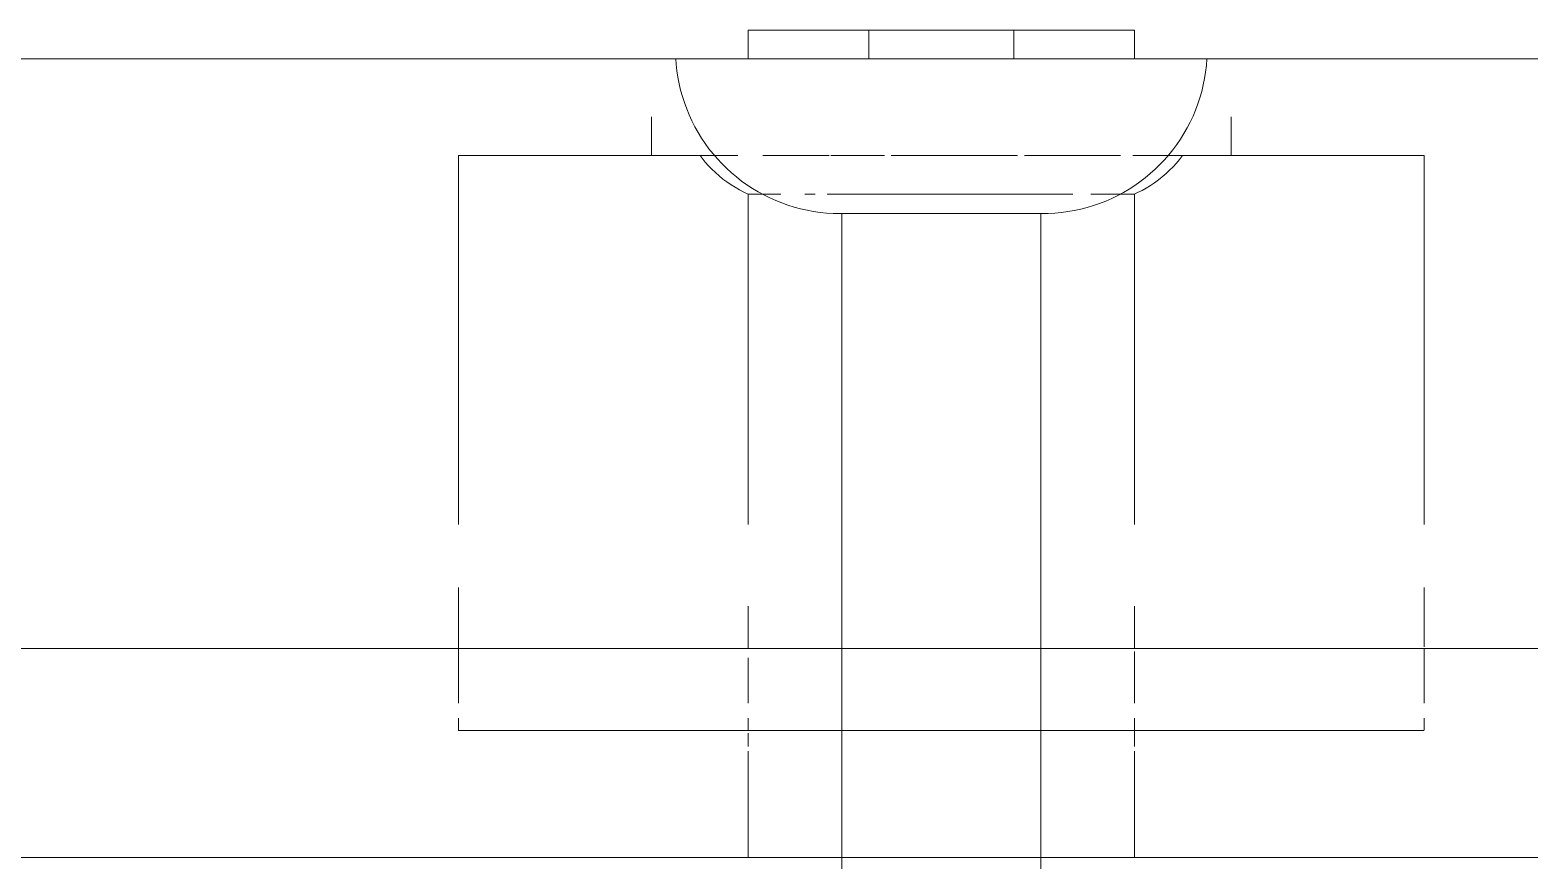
# Model space of a CAD drawing. Header units: millimetres. Extents: x -4000 to 187956, y -58990 to 162485.
# Drawn here: x 831.7 to 986.9, y 81017 to 81103 of the extents above; entities that cross this region are included whole.
import ezdxf

# ---------------------------------------------------------------- set-up
doc = ezdxf.new("R2010")
doc.units = ezdxf.units.MM
doc.layers.add('P-SANR-FIXT', color=6, linetype='Continuous', lineweight=9)

# ---------------------------------------------------------------- blocks, each defined once
blk = doc.blocks.new('C2400 - C2400-504579-FFS - TANG 1')
at = {"layer": 'P-SANR-FIXT', "color": 250}
for p, q in [((-20, 3), (-20, 0)), ((-19.32, 3), (-20, 3)), ((-3.77, 3), (-20, 3)), ((-7.5, 3), (-7.5, 0)), ((-3.75, 3), (-7.5, 3)), ((7.5, 3), (-7.5, 3)), ((-7.5, 3), (-7.5, 0)), ((-3.75, 3), (-7.5, 3)), ((7.5, 3), (-7.5, 3)), ((-7.5, 3), (-7.5, 0)), ((-3.75, 3), (-7.5, 3)), ((7.5, 3), (-7.5, 3)), ((7.5, 3), (3.75, 3)), ((7.5, 3), (3.75, 3)), ((7.5, 3), (3.75, 3)), ((20, 3), (3.77, 3)), ((7.5, 0), (7.5, 3)), ((7.5, 0), (7.5, 3)), ((7.5, 0), (7.5, 3)), ((20, 3), (19.32, 3)), ((20, 0), (20, 3)), ((-26.15, 0), (-304.5, 0)), ((304.5, 0), (26.15, 0)), ((-16.16, 0), (-26.15, 0)), ((-16.16, 0), (-26.15, 0)), ((-16.16, 0), (-26.15, 0)), ((-16.16, 0), (-26.15, 0)), ((0, 0), (-15.68, 0)), ((0, 0), (-15.68, 0)), ((0, 0), (-15.68, 0)), ((0, 0), (-15.68, 0)), ((26.15, 0), (0, 0)), ((26.15, 0), (0, 0)), ((26.15, 0), (0, 0)), ((26.15, 0), (0, 0)), ((-10.3, -16), (-10.3, -116.64)), ((0, -16), (-10.3, -16)), ((-10.3, -16), (-10.3, -116.64)), ((0, -16), (-10.3, -16)), ((-10.3, -16), (-10.3, -116.64)), ((0, -16), (-10.3, -16)), ((-10.3, -16), (-10.3, -116.64)), ((0, -16), (-10.3, -16)), ((10.3, -16), (0, -16)), ((10.3, -16), (0, -16)), ((10.3, -16), (0, -16)), ((10.3, -16), (0, -16)), ((10.3, -116.64), (10.3, -16)), ((10.3, -116.64), (10.3, -16)), ((10.3, -116.64), (10.3, -16)), ((10.3, -116.64), (10.3, -16)), ((-267.5, -82.69), (-8.92, -82.69)), ((-8.92, -82.69), (-267.5, -82.69)), ((8.92, -82.69), (267.55, -82.69)), ((267.55, -82.69), (8.92, -82.69))]:
    blk.add_line(p, q, dxfattribs=at)
at = {"layer": 'P-SANR-FIXT', "color": 252}
for p, q in [((-3.77, 3), (-19.32, 3)), ((19.32, 3), (3.77, 3)), ((-27, 0), (-30, 0)), ((30, 0), (27, 0)), ((-30, -6), (-30, -10)), ((30, -10), (30, -6)), ((-50, -48.19), (-50, -10)), ((-50, -10), (-21.06, -10)), ((22.35, -10), (50, -10)), ((50, -10), (50, -48.19)), ((-50, -61.06), (-50, -56.65)), ((50, -56.65), (50, -60.86)), ((-8.92, -61.06), (-288.04, -61.06)), ((-50, -61.06), (-8.92, -61.06)), ((288.04, -61.06), (8.92, -61.06)), ((8.92, -61.06), (50, -61.06))]:
    blk.add_line(p, q, dxfattribs=at)
at = {"layer": 'P-SANR-FIXT', "color": 254}
for p, q in [((0, 3), (-3.77, 3)), ((3.77, 3), (-3.77, 3)), ((3.75, 3), (-3.75, 3)), ((3.75, 3), (-3.75, 3)), ((3.75, 3), (-3.75, 3)), ((3.77, 3), (0, 3)), ((-16.16, 0), (-26.15, 0)), ((-3.75, 0), (-15.61, 0)), ((26.15, 0), (3.75, 0)), ((-16.16, 0), (-26.15, 0)), ((-16.16, 0), (-26.15, 0)), ((-16.16, 0), (-26.15, 0)), ((-16.16, 0), (-26.15, 0)), ((-15.68, 0), (-16.16, 0)), ((-15.68, 0), (-16.16, 0)), ((-15.68, 0), (-16.16, 0)), ((-15.68, 0), (-16.16, 0)), ((-3.99, 0), (-15.68, 0)), ((-3.99, 0), (-15.68, 0)), ((-3.99, 0), (-15.68, 0)), ((-3.99, 0), (-15.68, 0)), ((-7.5, 0), (-7.24, 0)), ((-7.5, 0), (-7.24, 0)), ((-7.5, 0), (-7.24, 0)), ((-7.5, 0), (-7.24, 0)), ((-7.5, 0), (-7.24, 0)), ((-7.5, 0), (-7.24, 0)), ((-7.24, 0), (-6.5, 0)), ((-7.24, 0), (-6.5, 0)), ((-7.24, 0), (-6.5, 0)), ((-7.24, 0), (-6.5, 0)), ((-7.24, 0), (-6.5, 0)), ((-7.24, 0), (-6.5, 0)), ((-6.5, 0), (-5.3, 0)), ((-6.5, 0), (-5.3, 0)), ((-6.5, 0), (-5.3, 0)), ((-6.5, 0), (-5.3, 0)), ((-6.5, 0), (-5.3, 0)), ((-6.5, 0), (-5.3, 0)), ((-5.3, 0), (-3.75, 0)), ((-5.3, 0), (-3.75, 0)), ((-5.3, 0), (-3.75, 0)), ((-5.3, 0), (-3.75, 0)), ((-5.3, 0), (-3.75, 0)), ((-5.3, 0), (-3.75, 0)), ((-3.75, 0), (-1.94, 0)), ((-3.75, 0), (-1.94, 0)), ((-3.75, 0), (-1.94, 0)), ((-1.94, 0), (0, 0)), ((-1.94, 0), (0, 0)), ((-1.94, 0), (0, 0)), ((0, 0), (1.94, 0)), ((0, 0), (1.94, 0)), ((0, 0), (1.94, 0)), ((1.94, 0), (3.75, 0)), ((1.94, 0), (3.75, 0)), ((1.94, 0), (3.75, 0)), ((3.75, 0), (5.3, 0)), ((3.75, 0), (5.3, 0)), ((3.75, 0), (5.3, 0)), ((3.75, 0), (5.3, 0)), ((3.75, 0), (5.3, 0)), ((3.75, 0), (5.3, 0)), ((16.16, 0), (3.99, 0)), ((16.16, 0), (3.99, 0)), ((16.16, 0), (3.99, 0)), ((16.16, 0), (3.99, 0)), ((5.3, 0), (6.5, 0)), ((5.3, 0), (6.5, 0)), ((5.3, 0), (6.5, 0)), ((5.3, 0), (6.5, 0)), ((5.3, 0), (6.5, 0)), ((5.3, 0), (6.5, 0)), ((6.5, 0), (7.24, 0)), ((6.5, 0), (7.24, 0)), ((6.5, 0), (7.24, 0)), ((6.5, 0), (7.24, 0)), ((6.5, 0), (7.24, 0)), ((6.5, 0), (7.24, 0)), ((7.24, 0), (7.5, 0)), ((7.24, 0), (7.5, 0)), ((7.24, 0), (7.5, 0)), ((7.24, 0), (7.5, 0)), ((7.24, 0), (7.5, 0)), ((7.24, 0), (7.5, 0)), ((26.15, 0), (16.16, 0)), ((26.15, 0), (16.16, 0)), ((26.15, 0), (16.16, 0)), ((26.15, 0), (16.16, 0)), ((-28.53, -10), (-22.05, -10)), ((-21.91, -10), (-23.37, -10)), ((-21.91, -10), (-23.37, -10)), ((24.94, -10), (28.53, -10)), ((-18.48, -13.99), (-20, -13.99)), ((-13.06, -13.99), (-14.14, -13.99)), ((-9.98, -13.99), (-11.11, -13.99)), ((20, -13.99), (16.63, -13.99)), ((0, -16), (-8.92, -16)), ((0, -16), (-8.92, -16)), ((0, -16), (-8.92, -16)), ((0, -16), (-8.92, -16)), ((8.92, -16), (0, -16)), ((8.92, -16), (0, -16)), ((8.92, -16), (0, -16)), ((8.92, -16), (0, -16)), ((-50, -61.06), (-50, -66.71)), ((-20, -62.01), (-20, -66.71)), ((20, -66.71), (20, -61.35)), ((50, -66.71), (50, -61.06)), ((-50, -68.25), (-50, -69.54)), ((-20, -68.25), (-20, -69.54)), ((20, -69.54), (20, -68.25)), ((50, -69.48), (50, -68.25)), ((-8.92, -82.69), (8.92, -82.69)), ((8.92, -82.69), (-8.92, -82.69))]:
    blk.add_line(p, q, dxfattribs=at)
at = {"layer": 'P-SANR-FIXT', "color": 90}
for p, q in [((3.75, 0), (-3.75, 0)), ((-19.9, 0), (-27, 0)), ((-17.63, 0), (-27, 0)), ((-20, 0), (-19.32, 0)), ((-20, 0), (-19.32, 0)), ((-17.63, 0), (-19.9, 0)), ((-19.32, 0), (-17.72, 0)), ((-19.32, 0), (-17.72, 0)), ((-16.34, 0), (-17.63, 0)), ((-15.68, 0), (-16.16, 0)), ((-15.68, 0), (-16.16, 0)), ((-15.68, 0), (-16.16, 0)), ((-15.68, 0), (-16.16, 0)), ((-9.27, 0), (-15.84, 0)), ((-4, 0), (-15.84, 0)), ((-15.74, 0), (-14.14, 0)), ((-15.74, 0), (-14.14, 0)), ((-14.14, 0), (-10, 0)), ((-14.14, 0), (-10, 0)), ((-10, 0), (-8.87, 0)), ((-10, 0), (-8.87, 0)), ((-4, 0), (-8.52, 0)), ((-8.15, 0), (-5.18, 0)), ((-8.15, 0), (-5.18, 0)), ((-5.18, 0), (-3.77, 0)), ((-5.18, 0), (-3.77, 0)), ((0, 0), (-4, 0)), ((0, 0), (-4, 0)), ((0, 0), (-3.99, 0)), ((0, 0), (-3.99, 0)), ((0, 0), (-3.99, 0)), ((0, 0), (-3.99, 0)), ((-3.77, 0), (0, 0)), ((-3.77, 0), (0, 0)), ((-3.75, 0), (-1.94, 0)), ((-3.75, 0), (-1.94, 0)), ((-3.75, 0), (-1.94, 0)), ((-1.94, 0), (0, 0)), ((-1.94, 0), (0, 0)), ((-1.94, 0), (0, 0)), ((0, 0), (1.94, 0)), ((3.99, 0), (0, 0)), ((0, 0), (1.94, 0)), ((3.99, 0), (0, 0)), ((3.99, 0), (0, 0)), ((3.99, 0), (0, 0)), ((4, 0), (0, 0)), ((4, 0), (0, 0)), ((0, 0), (1.94, 0)), ((0, 0), (3.77, 0)), ((0, 0), (3.77, 0)), ((1.94, 0), (3.75, 0)), ((1.94, 0), (3.75, 0)), ((1.94, 0), (3.75, 0)), ((3.77, 0), (5.18, 0)), ((3.77, 0), (5.18, 0)), ((5.5, 0), (4, 0)), ((17.63, 0), (4, 0)), ((5.61, 0), (10, 0)), ((5.61, 0), (10, 0)), ((16.34, 0), (5.94, 0)), ((10, 0), (14.14, 0)), ((10, 0), (14.14, 0)), ((14.14, 0), (16.29, 0)), ((14.14, 0), (16.29, 0)), ((19.9, 0), (17.63, 0)), ((27, 0), (17.63, 0)), ((17.72, 0), (19.32, 0)), ((17.72, 0), (19.32, 0)), ((19.32, 0), (20, 0)), ((19.32, 0), (20, 0)), ((27, 0), (20.55, 0)), ((-15.94, -10), (-18.48, -10)), ((-15.94, -10), (-18.48, -10)), ((-18.02, -10), (-15.61, -10)), ((-17.63, -10), (-15.84, -10)), ((-17.63, -10), (-15.84, -10)), ((-14.68, -10), (-15.94, -10)), ((-14.68, -10), (-15.94, -10)), ((-15.46, -10), (-12.05, -10)), ((-15.19, -10), (-11.6, -10)), ((-14.99, -10), (-12.05, -10)), ((-11.9, -10), (-14.68, -10)), ((-11.9, -10), (-14.68, -10)), ((-11.43, -10), (-6.25, -10)), ((-6.23, -10), (-11.3, -10)), ((-10.97, -10), (-5.89, -10)), ((-10.78, -10), (-6.3, -10)), ((-6.28, -10), (-10.67, -10)), ((-5.18, -10), (0, -10)), ((-5.18, -10), (0, -10)), ((0, -10), (-5.17, -10)), ((0, -10), (-5.17, -10)), ((-4.87, -10), (7.45, -10)), ((0, -10), (7.87, -10)), ((0, -10), (7.87, -10)), ((7.83, -10), (0, -10)), ((7.83, -10), (0, -10)), ((8.6, -10), (18.56, -10)), ((9.05, -10), (17.63, -10)), ((10.67, -10), (9.2, -10)), ((13.69, -10), (9.2, -10)), ((9.27, -10), (10.78, -10)), ((13.69, -10), (11.56, -10)), ((11.7, -10), (13.93, -10)), ((18.48, -10), (15.35, -10)), ((18.48, -10), (15.35, -10)), ((15.43, -10), (17.63, -10)), ((19.82, -10), (22.35, -10)), ((20.55, -10), (23.5, -10)), ((20.55, -10), (23.5, -10)), ((22.89, -10), (20.81, -10)), ((22.89, -10), (20.81, -10)), ((-16.63, -13.99), (-18.48, -13.99)), ((-16.63, -13.99), (-18.48, -13.99)), ((-8.32, -13.99), (-9.98, -13.99)), ((0, -13.99), (-9.98, -13.99)), ((-4.89, -13.99), (-7.65, -13.99)), ((0, -13.99), (-3.9, -13.99)), ((3.9, -13.99), (0, -13.99)), ((13.6, -13.99), (0, -13.99)), ((7.65, -13.99), (4.89, -13.99)), ((13.6, -13.99), (8.32, -13.99)), ((8.92, -61.06), (-8.92, -61.06)), ((-8.92, -61.06), (8.92, -61.06)), ((-8.92, -69.54), (8.92, -69.54))]:
    blk.add_line(p, q, dxfattribs=at)
at = {"layer": 'P-SANR-FIXT', "color": 253}
for p, q in [((-27, 0), (-28.53, 0)), ((28.53, 0), (27, 0)), ((-50, -10), (-50, -13.43)), ((-30, -10), (-22.05, -10)), ((23.5, -10), (30, -10)), ((50, -13.43), (50, -10)), ((-50, -13.43), (-50, -48.19)), ((50, -48.19), (50, -13.43)), ((-20, -13.99), (-20, -48.19)), ((-18.48, -13.99), (-20, -13.99)), ((-13.06, -13.99), (-14.14, -13.99)), ((-9.98, -13.99), (-11.81, -13.99)), ((20, -13.99), (15.48, -13.99)), ((20, -48.19), (20, -13.99)), ((-50, -54.74), (-50, -57.37)), ((50, -57.37), (50, -54.74)), ((-50, -57.37), (-50, -61.06)), ((-20, -56.65), (-20, -61.06)), ((20, -61.06), (20, -56.65)), ((50, -60.86), (50, -57.37)), ((-50, -66.71), (-50, -61.06)), ((50, -61.06), (50, -66.71)), ((-50, -69.54), (-50, -68.25)), ((50, -68.25), (50, -69.48)), ((-50, -69.54), (-8.92, -69.54)), ((-20, -69.81), (-20, -71.18)), ((8.92, -69.54), (50, -69.54)), ((20, -71.18), (20, -69.62)), ((-20, -71.68), (-20, -82.69)), ((20, -82.69), (20, -71.68))]:
    blk.add_line(p, q, dxfattribs=at)
at = {"layer": 'P-SANR-FIXT', "color": 250, "flags": 128}
for points in [[(-10.53, -16), (-11.21, -15.99), (-11.89, -15.95), (-12.56, -15.88), (-13.24, -15.78), (-13.91, -15.66), (-14.57, -15.51), (-15.23, -15.34), (-15.88, -15.14), (-16.52, -14.91), (-17.15, -14.66), (-17.77, -14.38), (-18.38, -14.08), (-18.98, -13.75), (-19.56, -13.4), (-20.13, -13.03), (-20.68, -12.64), (-21.22, -12.22), (-21.74, -11.78), (-22.24, -11.32), (-22.72, -10.84), (-23.19, -10.35), (-23.63, -9.83), (-24.06, -9.3), (-24.46, -8.75), (-24.83, -8.19), (-25.19, -7.61), (-25.52, -7.01), (-25.83, -6.41), (-26.12, -5.79), (-26.37, -5.16), (-26.61, -4.52), (-26.82, -3.87), (-27, -3.22), (-27.15, -2.56), (-27.28, -1.89), (-27.38, -1.22), (-27.46, -0.54), (-27.5, 0)], [(-10.53, -16), (-11.21, -15.99), (-11.89, -15.95), (-12.56, -15.88), (-13.24, -15.78), (-13.91, -15.66), (-14.57, -15.51), (-15.23, -15.34), (-15.88, -15.14), (-16.52, -14.91), (-17.15, -14.66), (-17.77, -14.38), (-18.38, -14.08), (-18.98, -13.75), (-19.56, -13.4), (-20.13, -13.03), (-20.68, -12.64), (-21.22, -12.22), (-21.74, -11.78), (-22.24, -11.32), (-22.72, -10.84), (-23.19, -10.35), (-23.63, -9.83), (-24.06, -9.3), (-24.46, -8.75), (-24.83, -8.19), (-25.19, -7.61), (-25.52, -7.01), (-25.83, -6.41), (-26.12, -5.79), (-26.37, -5.16), (-26.61, -4.52), (-26.82, -3.87), (-27, -3.22), (-27.15, -2.56), (-27.28, -1.89), (-27.38, -1.22), (-27.46, -0.54), (-27.5, 0)], [(-10.53, -16), (-11.21, -15.99), (-11.89, -15.95), (-12.56, -15.88), (-13.24, -15.78), (-13.91, -15.66), (-14.57, -15.51), (-15.23, -15.34), (-15.88, -15.14), (-16.52, -14.91), (-17.15, -14.66), (-17.77, -14.38), (-18.38, -14.08), (-18.98, -13.75), (-19.56, -13.4), (-20.13, -13.03), (-20.68, -12.64), (-21.22, -12.22), (-21.74, -11.78), (-22.24, -11.32), (-22.72, -10.84), (-23.19, -10.35), (-23.63, -9.83), (-24.06, -9.3), (-24.46, -8.75), (-24.83, -8.19), (-25.19, -7.61), (-25.52, -7.01), (-25.83, -6.41), (-26.12, -5.79), (-26.37, -5.16), (-26.61, -4.52), (-26.82, -3.87), (-27, -3.22), (-27.15, -2.56), (-27.28, -1.89), (-27.38, -1.22), (-27.46, -0.54), (-27.5, 0)], [(-10.53, -16), (-11.21, -15.99), (-11.89, -15.95), (-12.56, -15.88), (-13.24, -15.78), (-13.91, -15.66), (-14.57, -15.51), (-15.23, -15.34), (-15.88, -15.14), (-16.52, -14.91), (-17.15, -14.66), (-17.77, -14.38), (-18.38, -14.08), (-18.98, -13.75), (-19.56, -13.4), (-20.13, -13.03), (-20.68, -12.64), (-21.22, -12.22), (-21.74, -11.78), (-22.24, -11.32), (-22.72, -10.84), (-23.19, -10.35), (-23.63, -9.83), (-24.06, -9.3), (-24.46, -8.75), (-24.83, -8.19), (-25.19, -7.61), (-25.52, -7.01), (-25.83, -6.41), (-26.12, -5.79), (-26.37, -5.16), (-26.61, -4.52), (-26.82, -3.87), (-27, -3.22), (-27.15, -2.56), (-27.28, -1.89), (-27.38, -1.22), (-27.46, -0.54), (-27.5, 0)], [(27.5, 0), (27.45, -0.68), (27.37, -1.35), (27.26, -2.02), (27.12, -2.69), (26.96, -3.35), (26.78, -4.01), (26.56, -4.65), (26.32, -5.29), (26.06, -5.91), (25.77, -6.53), (25.46, -7.13), (25.12, -7.72), (24.76, -8.3), (24.38, -8.86), (23.97, -9.41), (23.54, -9.94), (23.1, -10.45), (22.63, -10.94), (22.14, -11.42), (21.64, -11.87), (21.11, -12.3), (20.57, -12.72), (20.02, -13.11), (19.44, -13.48), (18.86, -13.82), (18.26, -14.14), (17.65, -14.44), (17.02, -14.71), (16.39, -14.96), (15.75, -15.18), (15.1, -15.38), (14.44, -15.54), (13.77, -15.69), (13.1, -15.8), (12.43, -15.89), (11.75, -15.96), (11.07, -15.99), (10.53, -16)], [(27.5, 0), (27.45, -0.68), (27.37, -1.35), (27.26, -2.02), (27.12, -2.69), (26.96, -3.35), (26.78, -4.01), (26.56, -4.65), (26.32, -5.29), (26.06, -5.91), (25.77, -6.53), (25.46, -7.13), (25.12, -7.72), (24.76, -8.3), (24.38, -8.86), (23.97, -9.41), (23.54, -9.94), (23.1, -10.45), (22.63, -10.94), (22.14, -11.42), (21.64, -11.87), (21.11, -12.3), (20.57, -12.72), (20.02, -13.11), (19.44, -13.48), (18.86, -13.82), (18.26, -14.14), (17.65, -14.44), (17.02, -14.71), (16.39, -14.96), (15.75, -15.18), (15.1, -15.38), (14.44, -15.54), (13.77, -15.69), (13.1, -15.8), (12.43, -15.89), (11.75, -15.96), (11.07, -15.99), (10.53, -16)], [(27.5, 0), (27.45, -0.68), (27.37, -1.35), (27.26, -2.02), (27.12, -2.69), (26.96, -3.35), (26.78, -4.01), (26.56, -4.65), (26.32, -5.29), (26.06, -5.91), (25.77, -6.53), (25.46, -7.13), (25.12, -7.72), (24.76, -8.3), (24.38, -8.86), (23.97, -9.41), (23.54, -9.94), (23.1, -10.45), (22.63, -10.94), (22.14, -11.42), (21.64, -11.87), (21.11, -12.3), (20.57, -12.72), (20.02, -13.11), (19.44, -13.48), (18.86, -13.82), (18.26, -14.14), (17.65, -14.44), (17.02, -14.71), (16.39, -14.96), (15.75, -15.18), (15.1, -15.38), (14.44, -15.54), (13.77, -15.69), (13.1, -15.8), (12.43, -15.89), (11.75, -15.96), (11.07, -15.99), (10.53, -16)], [(27.5, 0), (27.45, -0.68), (27.37, -1.35), (27.26, -2.02), (27.12, -2.69), (26.96, -3.35), (26.78, -4.01), (26.56, -4.65), (26.32, -5.29), (26.06, -5.91), (25.77, -6.53), (25.46, -7.13), (25.12, -7.72), (24.76, -8.3), (24.38, -8.86), (23.97, -9.41), (23.54, -9.94), (23.1, -10.45), (22.63, -10.94), (22.14, -11.42), (21.64, -11.87), (21.11, -12.3), (20.57, -12.72), (20.02, -13.11), (19.44, -13.48), (18.86, -13.82), (18.26, -14.14), (17.65, -14.44), (17.02, -14.71), (16.39, -14.96), (15.75, -15.18), (15.1, -15.38), (14.44, -15.54), (13.77, -15.69), (13.1, -15.8), (12.43, -15.89), (11.75, -15.96), (11.07, -15.99), (10.53, -16)], [(-10.53, -16), (-10.52, -16), (-10.5, -16), (-10.45, -16), (-10.4, -16), (-10.32, -16), (-10.23, -16), (-10.12, -16), (-10, -16), (-9.85, -16), (-9.7, -16), (-9.53, -16), (-9.34, -16), (-9.14, -16), (-8.92, -16), (-8.69, -16), (-8.45, -16), (-8.19, -16), (-7.92, -16), (-7.63, -16), (-7.34, -16), (-7.03, -16), (-6.71, -16), (-6.38, -16), (-6.04, -16), (-5.69, -16), (-5.33, -16), (-4.96, -16), (-4.59, -16), (-4.2, -16), (-3.82, -16), (-3.42, -16), (-3.02, -16), (-2.61, -16), (-2.2, -16), (-1.79, -16), (-1.37, -16), (-0.95, -16), (-0.53, -16), (-0.11, -16), (0, -16)], [(0, -16), (-0.42, -16), (-0.84, -16), (-1.26, -16), (-1.68, -16), (-2.09, -16), (-2.5, -16), (-2.91, -16), (-3.31, -16), (-3.71, -16), (-4.1, -16), (-4.49, -16), (-4.86, -16), (-5.23, -16), (-5.59, -16), (-5.95, -16), (-6.29, -16), (-6.62, -16), (-6.94, -16), (-7.25, -16), (-7.55, -16), (-7.84, -16), (-8.12, -16), (-8.38, -16), (-8.63, -16), (-8.86, -16), (-9.08, -16), (-9.29, -16), (-9.48, -16), (-9.65, -16), (-9.81, -16), (-9.96, -16), (-10.09, -16), (-10.2, -16), (-10.3, -16), (-10.38, -16), (-10.44, -16), (-10.49, -16), (-10.52, -16), (-10.53, -16)], [(-10.53, -16), (-10.52, -16), (-10.5, -16), (-10.45, -16), (-10.4, -16), (-10.32, -16), (-10.23, -16), (-10.12, -16), (-10, -16), (-9.85, -16), (-9.7, -16), (-9.53, -16), (-9.34, -16), (-9.14, -16), (-8.92, -16), (-8.69, -16), (-8.45, -16), (-8.19, -16), (-7.92, -16), (-7.63, -16), (-7.34, -16), (-7.03, -16), (-6.71, -16), (-6.38, -16), (-6.04, -16), (-5.69, -16), (-5.33, -16), (-4.96, -16), (-4.59, -16), (-4.2, -16), (-3.82, -16), (-3.42, -16), (-3.02, -16), (-2.61, -16), (-2.2, -16), (-1.79, -16), (-1.37, -16), (-0.95, -16), (-0.53, -16), (-0.11, -16), (0, -16)], [(0, -16), (-0.42, -16), (-0.84, -16), (-1.26, -16), (-1.68, -16), (-2.09, -16), (-2.5, -16), (-2.91, -16), (-3.31, -16), (-3.71, -16), (-4.1, -16), (-4.49, -16), (-4.86, -16), (-5.23, -16), (-5.59, -16), (-5.95, -16), (-6.29, -16), (-6.62, -16), (-6.94, -16), (-7.25, -16), (-7.55, -16), (-7.84, -16), (-8.12, -16), (-8.38, -16), (-8.63, -16), (-8.86, -16), (-9.08, -16), (-9.29, -16), (-9.48, -16), (-9.65, -16), (-9.81, -16), (-9.96, -16), (-10.09, -16), (-10.2, -16), (-10.3, -16), (-10.38, -16), (-10.44, -16), (-10.49, -16), (-10.52, -16), (-10.53, -16)], [(-10.53, -16), (-10.52, -16), (-10.5, -16), (-10.45, -16), (-10.4, -16), (-10.32, -16), (-10.23, -16), (-10.12, -16), (-10, -16), (-9.85, -16), (-9.7, -16), (-9.53, -16), (-9.34, -16), (-9.14, -16), (-8.92, -16), (-8.69, -16), (-8.45, -16), (-8.19, -16), (-7.92, -16), (-7.63, -16), (-7.34, -16), (-7.03, -16), (-6.71, -16), (-6.38, -16), (-6.04, -16), (-5.69, -16), (-5.33, -16), (-4.96, -16), (-4.59, -16), (-4.2, -16), (-3.82, -16), (-3.42, -16), (-3.02, -16), (-2.61, -16), (-2.2, -16), (-1.79, -16), (-1.37, -16), (-0.95, -16), (-0.53, -16), (-0.11, -16), (0, -16)], [(0, -16), (-0.42, -16), (-0.84, -16), (-1.26, -16), (-1.68, -16), (-2.09, -16), (-2.5, -16), (-2.91, -16), (-3.31, -16), (-3.71, -16), (-4.1, -16), (-4.49, -16), (-4.86, -16), (-5.23, -16), (-5.59, -16), (-5.95, -16), (-6.29, -16), (-6.62, -16), (-6.94, -16), (-7.25, -16), (-7.55, -16), (-7.84, -16), (-8.12, -16), (-8.38, -16), (-8.63, -16), (-8.86, -16), (-9.08, -16), (-9.29, -16), (-9.48, -16), (-9.65, -16), (-9.81, -16), (-9.96, -16), (-10.09, -16), (-10.2, -16), (-10.3, -16), (-10.38, -16), (-10.44, -16), (-10.49, -16), (-10.52, -16), (-10.53, -16)], [(-10.53, -16), (-10.52, -16), (-10.5, -16), (-10.45, -16), (-10.4, -16), (-10.32, -16), (-10.23, -16), (-10.12, -16), (-10, -16), (-9.85, -16), (-9.7, -16), (-9.53, -16), (-9.34, -16), (-9.14, -16), (-8.92, -16), (-8.69, -16), (-8.45, -16), (-8.19, -16), (-7.92, -16), (-7.63, -16), (-7.34, -16), (-7.03, -16), (-6.71, -16), (-6.38, -16), (-6.04, -16), (-5.69, -16), (-5.33, -16), (-4.96, -16), (-4.59, -16), (-4.2, -16), (-3.82, -16), (-3.42, -16), (-3.02, -16), (-2.61, -16), (-2.2, -16), (-1.79, -16), (-1.37, -16), (-0.95, -16), (-0.53, -16), (-0.11, -16), (0, -16)], [(0, -16), (-0.42, -16), (-0.84, -16), (-1.26, -16), (-1.68, -16), (-2.09, -16), (-2.5, -16), (-2.91, -16), (-3.31, -16), (-3.71, -16), (-4.1, -16), (-4.49, -16), (-4.86, -16), (-5.23, -16), (-5.59, -16), (-5.95, -16), (-6.29, -16), (-6.62, -16), (-6.94, -16), (-7.25, -16), (-7.55, -16), (-7.84, -16), (-8.12, -16), (-8.38, -16), (-8.63, -16), (-8.86, -16), (-9.08, -16), (-9.29, -16), (-9.48, -16), (-9.65, -16), (-9.81, -16), (-9.96, -16), (-10.09, -16), (-10.2, -16), (-10.3, -16), (-10.38, -16), (-10.44, -16), (-10.49, -16), (-10.52, -16), (-10.53, -16)], [(10.53, -16), (10.52, -16), (10.5, -16), (10.45, -16), (10.4, -16), (10.32, -16), (10.23, -16), (10.12, -16), (10, -16), (9.85, -16), (9.7, -16), (9.53, -16), (9.34, -16), (9.14, -16), (8.92, -16), (8.69, -16), (8.45, -16), (8.19, -16), (7.92, -16), (7.63, -16), (7.34, -16), (7.03, -16), (6.71, -16), (6.38, -16), (6.04, -16), (5.69, -16), (5.33, -16), (4.96, -16), (4.59, -16), (4.2, -16), (3.82, -16), (3.42, -16), (3.02, -16), (2.61, -16), (2.2, -16), (1.79, -16), (1.37, -16), (0.95, -16), (0.53, -16), (0.11, -16), (0, -16)], [(0, -16), (0.42, -16), (0.84, -16), (1.26, -16), (1.68, -16), (2.09, -16), (2.5, -16), (2.91, -16), (3.31, -16), (3.71, -16), (4.1, -16), (4.49, -16), (4.86, -16), (5.23, -16), (5.59, -16), (5.95, -16), (6.29, -16), (6.62, -16), (6.94, -16), (7.25, -16), (7.55, -16), (7.84, -16), (8.12, -16), (8.38, -16), (8.63, -16), (8.86, -16), (9.08, -16), (9.29, -16), (9.48, -16), (9.65, -16), (9.81, -16), (9.96, -16), (10.09, -16), (10.2, -16), (10.3, -16), (10.38, -16), (10.44, -16), (10.49, -16), (10.52, -16), (10.53, -16)], [(10.53, -16), (10.52, -16), (10.5, -16), (10.45, -16), (10.4, -16), (10.32, -16), (10.23, -16), (10.12, -16), (10, -16), (9.85, -16), (9.7, -16), (9.53, -16), (9.34, -16), (9.14, -16), (8.92, -16), (8.69, -16), (8.45, -16), (8.19, -16), (7.92, -16), (7.63, -16), (7.34, -16), (7.03, -16), (6.71, -16), (6.38, -16), (6.04, -16), (5.69, -16), (5.33, -16), (4.96, -16), (4.59, -16), (4.2, -16), (3.82, -16), (3.42, -16), (3.02, -16), (2.61, -16), (2.2, -16), (1.79, -16), (1.37, -16), (0.95, -16), (0.53, -16), (0.11, -16), (0, -16)], [(0, -16), (0.42, -16), (0.84, -16), (1.26, -16), (1.68, -16), (2.09, -16), (2.5, -16), (2.91, -16), (3.31, -16), (3.71, -16), (4.1, -16), (4.49, -16), (4.86, -16), (5.23, -16), (5.59, -16), (5.95, -16), (6.29, -16), (6.62, -16), (6.94, -16), (7.25, -16), (7.55, -16), (7.84, -16), (8.12, -16), (8.38, -16), (8.63, -16), (8.86, -16), (9.08, -16), (9.29, -16), (9.48, -16), (9.65, -16), (9.81, -16), (9.96, -16), (10.09, -16), (10.2, -16), (10.3, -16), (10.38, -16), (10.44, -16), (10.49, -16), (10.52, -16), (10.53, -16)], [(10.53, -16), (10.52, -16), (10.5, -16), (10.45, -16), (10.4, -16), (10.32, -16), (10.23, -16), (10.12, -16), (10, -16), (9.85, -16), (9.7, -16), (9.53, -16), (9.34, -16), (9.14, -16), (8.92, -16), (8.69, -16), (8.45, -16), (8.19, -16), (7.92, -16), (7.63, -16), (7.34, -16), (7.03, -16), (6.71, -16), (6.38, -16), (6.04, -16), (5.69, -16), (5.33, -16), (4.96, -16), (4.59, -16), (4.2, -16), (3.82, -16), (3.42, -16), (3.02, -16), (2.61, -16), (2.2, -16), (1.79, -16), (1.37, -16), (0.95, -16), (0.53, -16), (0.11, -16), (0, -16)], [(0, -16), (0.42, -16), (0.84, -16), (1.26, -16), (1.68, -16), (2.09, -16), (2.5, -16), (2.91, -16), (3.31, -16), (3.71, -16), (4.1, -16), (4.49, -16), (4.86, -16), (5.23, -16), (5.59, -16), (5.95, -16), (6.29, -16), (6.62, -16), (6.94, -16), (7.25, -16), (7.55, -16), (7.84, -16), (8.12, -16), (8.38, -16), (8.63, -16), (8.86, -16), (9.08, -16), (9.29, -16), (9.48, -16), (9.65, -16), (9.81, -16), (9.96, -16), (10.09, -16), (10.2, -16), (10.3, -16), (10.38, -16), (10.44, -16), (10.49, -16), (10.52, -16), (10.53, -16)], [(10.53, -16), (10.52, -16), (10.5, -16), (10.45, -16), (10.4, -16), (10.32, -16), (10.23, -16), (10.12, -16), (10, -16), (9.85, -16), (9.7, -16), (9.53, -16), (9.34, -16), (9.14, -16), (8.92, -16), (8.69, -16), (8.45, -16), (8.19, -16), (7.92, -16), (7.63, -16), (7.34, -16), (7.03, -16), (6.71, -16), (6.38, -16), (6.04, -16), (5.69, -16), (5.33, -16), (4.96, -16), (4.59, -16), (4.2, -16), (3.82, -16), (3.42, -16), (3.02, -16), (2.61, -16), (2.2, -16), (1.79, -16), (1.37, -16), (0.95, -16), (0.53, -16), (0.11, -16), (0, -16)], [(0, -16), (0.42, -16), (0.84, -16), (1.26, -16), (1.68, -16), (2.09, -16), (2.5, -16), (2.91, -16), (3.31, -16), (3.71, -16), (4.1, -16), (4.49, -16), (4.86, -16), (5.23, -16), (5.59, -16), (5.95, -16), (6.29, -16), (6.62, -16), (6.94, -16), (7.25, -16), (7.55, -16), (7.84, -16), (8.12, -16), (8.38, -16), (8.63, -16), (8.86, -16), (9.08, -16), (9.29, -16), (9.48, -16), (9.65, -16), (9.81, -16), (9.96, -16), (10.09, -16), (10.2, -16), (10.3, -16), (10.38, -16), (10.44, -16), (10.49, -16), (10.52, -16), (10.53, -16)]]:
    blk.add_lwpolyline(points, dxfattribs=at)
at = {"layer": 'P-SANR-FIXT', "color": 253, "flags": 128}
for points in [[(-20, -13.99), (-20.46, -13.78), (-20.91, -13.54), (-21.35, -13.29), (-21.78, -13.02), (-22.2, -12.73), (-22.61, -12.43), (-23, -12.11), (-23.38, -11.77), (-23.75, -11.42), (-24.1, -11.05), (-24.44, -10.68), (-24.76, -10.28), (-24.98, -10)], [(24.98, -10), (24.67, -10.4), (24.34, -10.79), (24, -11.16), (23.64, -11.52), (23.27, -11.87), (22.88, -12.2), (22.49, -12.52), (22.08, -12.82), (21.65, -13.1), (21.22, -13.37), (20.78, -13.61), (20.32, -13.84), (20, -13.99)]]:
    blk.add_lwpolyline(points, dxfattribs=at)
blk = doc.blocks.new('CMF2_NHAXUONG_A_rvt-1-FFS - TANG 1')
at = {"layer": 'P-SANR-FIXT', "color": 250, "lineweight": 9}
blk.add_blockref('C2400 - C2400-504579-FFS - TANG 1', (926.04, 81100), dxfattribs=at)

msp = doc.modelspace()

# ---------------------------------------------------------------- block references
at = {"lineweight": 5}
msp.add_blockref('CMF2_NHAXUONG_A_rvt-1-FFS - TANG 1', (0, 0), dxfattribs=at)

doc.saveas('drawing.dxf')
